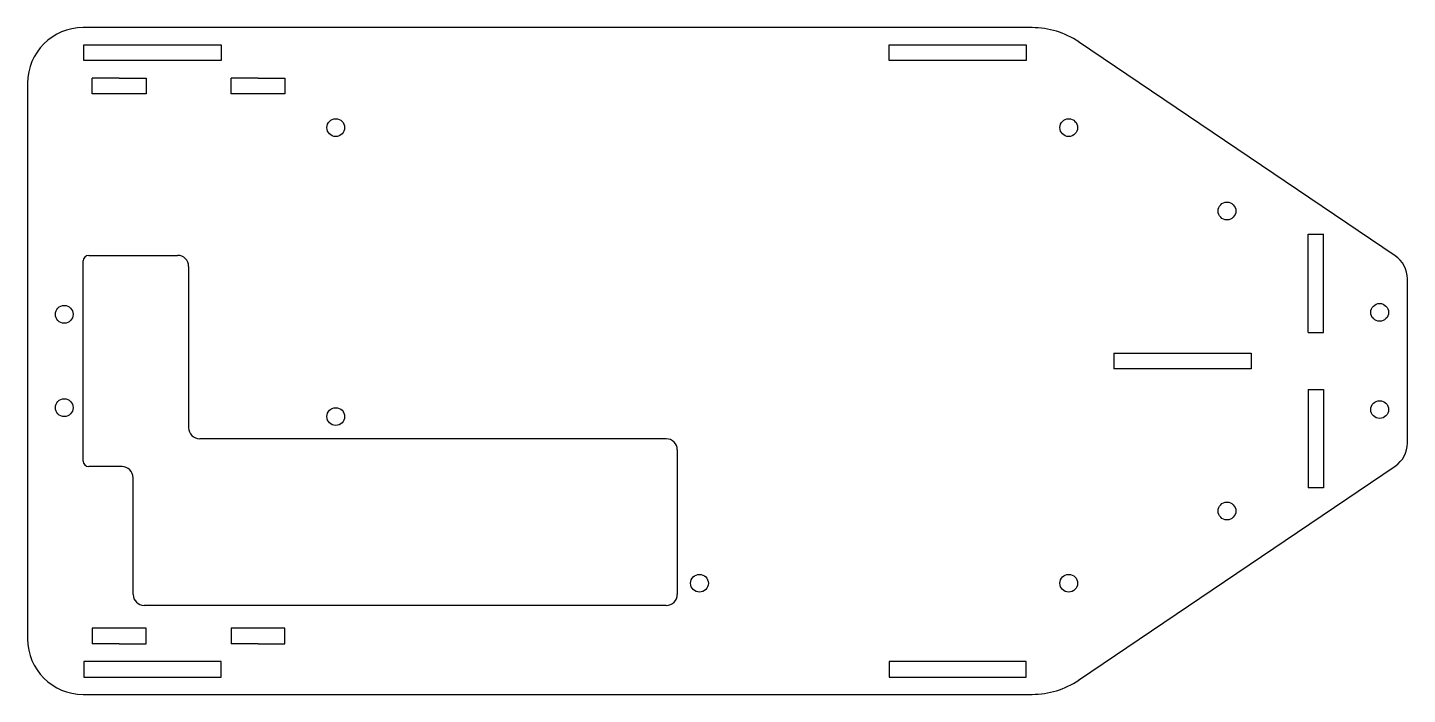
# Model space of a CAD drawing. Header units: millimetres. Extents: x 7 to 256, y 7 to 127.
import ezdxf

# ---------------------------------------------------------------- set-up
doc = ezdxf.new("R2010")
doc.units = ezdxf.units.MM

msp = doc.modelspace()

# ---------------------------------------------------------------- linework, layer by layer
for p, q in [((17.2, 124.35), (41.9, 124.35)), ((17.2, 121.55), (17.2, 124.35)), ((41.9, 124.35), (41.9, 121.55)), ((162.2, 124.35), (186.9, 124.35)), ((162.2, 121.55), (162.2, 124.35)), ((186.9, 124.35), (186.9, 121.55)), ((41.9, 121.55), (17.2, 121.55)), ((186.9, 121.55), (162.2, 121.55)), ((18.7, 115.55), (18.7, 118.35)), ((23.55, 118.35), (18.7, 118.35)), ((23.55, 118.35), (28.4, 118.35)), ((28.4, 118.35), (28.4, 115.55)), ((43.7, 115.55), (43.7, 118.35)), ((48.55, 118.35), (43.7, 118.35)), ((48.55, 118.35), (53.4, 118.35)), ((53.4, 118.35), (53.4, 115.55)), ((28.4, 115.55), (18.7, 115.55)), ((53.4, 115.55), (43.7, 115.55)), ((237.65, 72.6), (237.65, 90.3)), ((237.65, 90.3), (240.45, 90.3)), ((240.45, 72.6), (240.45, 90.3)), ((17.05, 67.45), (17.05, 85.45)), ((18.05, 86.45), (34.05, 86.45)), ((36.05, 84.45), (36.05, 55.45)), ((255.55, 52.67), (255.55, 82.23)), ((237.65, 72.6), (240.45, 72.6)), ((17.05, 49.45), (17.05, 67.45)), ((202.7, 68.85), (227.4, 68.85)), ((202.7, 68.85), (202.7, 66.05)), ((227.4, 68.85), (227.4, 66.05)), ((227.4, 66.05), (202.7, 66.05)), ((237.65, 62.3), (237.65, 44.6)), ((237.65, 62.3), (240.45, 62.3)), ((240.45, 62.3), (240.45, 44.6)), ((122.05, 53.45), (38.05, 53.45)), ((124.05, 51.45), (124.05, 25.45)), ((24.05, 48.45), (18.05, 48.45)), ((196.34, 10.02), (253.35, 48.52)), ((26.05, 25.45), (26.05, 46.45)), ((240.45, 44.6), (237.65, 44.6)), ((122.05, 23.45), (28.05, 23.45)), ((28.4, 19.35), (18.7, 19.35)), ((18.7, 19.35), (18.7, 16.55)), ((28.4, 16.55), (28.4, 19.35)), ((53.4, 19.35), (43.7, 19.35)), ((43.7, 19.35), (43.7, 16.55)), ((53.4, 16.55), (53.4, 19.35)), ((23.55, 16.55), (18.7, 16.55)), ((23.55, 16.55), (28.4, 16.55)), ((48.55, 16.55), (43.7, 16.55)), ((48.55, 16.55), (53.4, 16.55)), ((41.9, 13.35), (17.2, 13.35)), ((17.2, 13.35), (17.2, 10.55)), ((41.9, 10.55), (41.9, 13.35)), ((186.9, 13.35), (162.2, 13.35)), ((162.2, 13.35), (162.2, 10.55)), ((186.9, 10.55), (186.9, 13.35)), ((17.2, 10.55), (41.9, 10.55)), ((162.2, 10.55), (186.9, 10.55)), ((17.05, 7.45), (187.95, 7.45))]:
    msp.add_line(p, q)
for points in [[(187.95, 127.45), (17.05, 127.45, 0.414214)], [(253.35, 86.38), (196.34, 124.88, 0.149614)], [(7.05, 67.45), (7.05, 17.45, 0.414214)]]:
    msp.add_lwpolyline(points, format="xyb")
msp.add_lwpolyline([(7.05, 117.45), (7.05, 67.45)])
for centre in [(62.55, 109.45), (194.55, 109.45), (223.05, 94.45), (13.65, 75.85), (250.55, 76.2), (13.65, 59.05), (250.55, 58.7), (62.55, 57.45), (223.05, 40.45), (128.05, 27.45), (194.55, 27.45)]:
    msp.add_circle(centre, 1.6)
for centre, radius, start, end in [((17.05, 117.45), 10, 90, 180), ((187.95, 112.45), 15, 55.9634, 90), ((18.05, 85.45), 1, 90, 180), ((34.05, 84.45), 2, 0, 90), ((250.55, 82.23), 5, 0, 55.9634), ((38.05, 55.45), 2, 180, 270), ((122.05, 51.45), 2, 0, 90), ((250.55, 52.67), 5, 304.0366, 0), ((18.05, 49.45), 1, 180, 270), ((24.05, 46.45), 2, 360, 90), ((28.05, 25.45), 2, 180, 270), ((122.05, 25.45), 2, 270, 0), ((17.05, 17.45), 10, 180, 270), ((187.95, 22.45), 15, 270, 304.0366)]:
    msp.add_arc(centre, radius, start, end)

doc.saveas('drawing.dxf')
